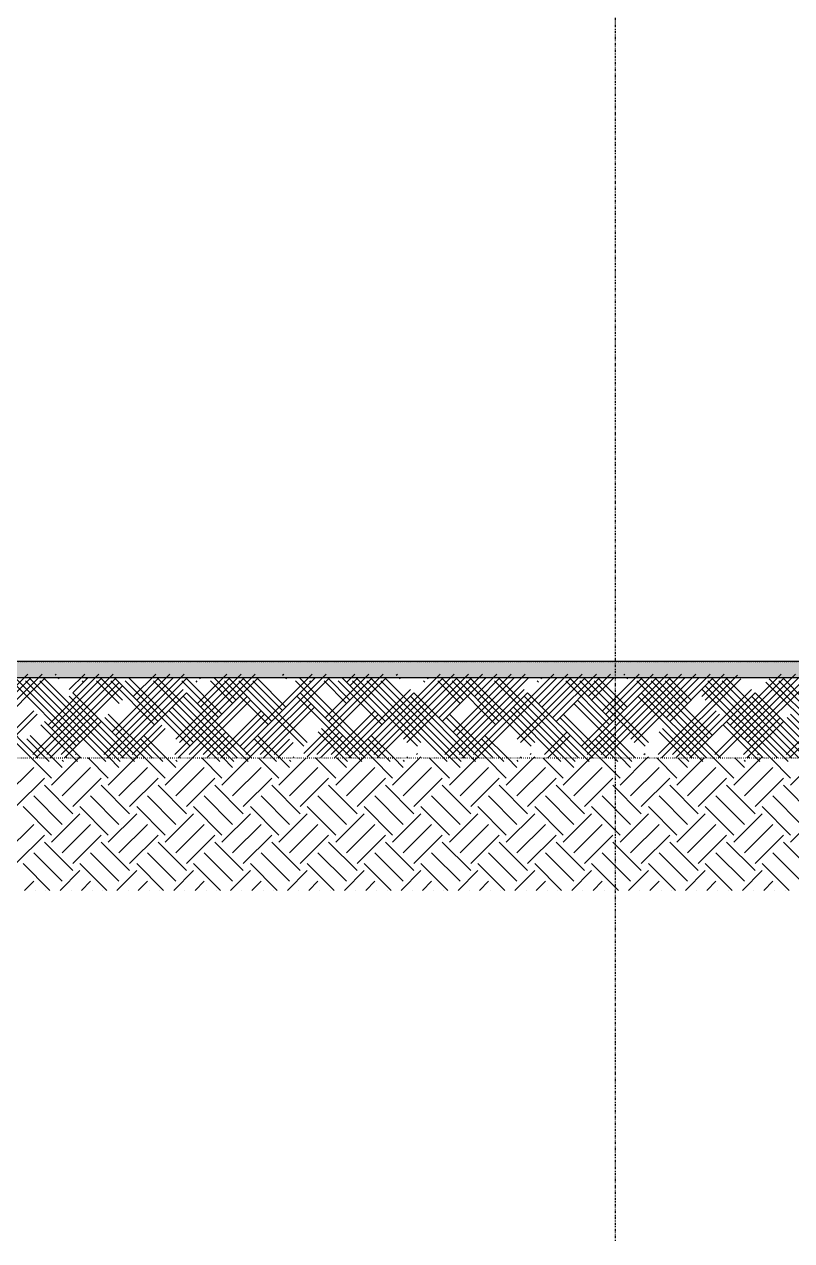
# Model space of a CAD drawing. Extents: x 37185 to 43130, y -8131 to -3926.
# Drawn here: x 41730.1 to 41889.1, y -6361.7 to -6109.7 of the extents above; entities that cross this region are included whole.
import ezdxf

# ---------------------------------------------------------------- set-up
doc = ezdxf.new("R2010")
doc.units = 0
doc.header["$MEASUREMENT"] = 0
doc.linetypes.add('ESTILO_TQS_0002', pattern=[0.4, 0.1, -0.3])
doc.linetypes.add('ESTILO_TQS_0004', pattern=[1.12, 0.5, -0.2, 0.01, -0.2, 0.01, -0.2])
for name, color, linetype in [('36', 253, 'CONTINUOUS'), ('47', 15, 'CONTINUOUS'), ('67', 7, 'CONTINUOUS'), ('70', 160, 'CONTINUOUS'), ('96', 252, 'CONTINUOUS')]:
    doc.layers.add(name, color=color, linetype=linetype)

msp = doc.modelspace()

# ---------------------------------------------------------------- linework, layer by layer
at = {"layer": '36', "linetype": 'Continuous'}
for p, q in [((41717.31, -6260.76), (41733.75, -6244.33)), ((41721.73, -6253.4), (41730.8, -6244.33)), ((41731.82, -6260.99), (41748.48, -6244.33)), ((41734.99, -6254.87), (41745.53, -6244.33)), ((41736.47, -6244.56), (41736.7, -6244.33)), ((41739.41, -6247.51), (41742.59, -6244.33)), ((41746.55, -6260.99), (41763.21, -6244.33)), ((41748.25, -6256.34), (41760.27, -6244.33)), ((41752.67, -6248.98), (41757.32, -6244.33)), ((41761.28, -6260.99), (41777.94, -6244.33)), ((41761.51, -6257.82), (41775, -6244.33)), ((41765.93, -6250.45), (41772.05, -6244.33)), ((41774.77, -6259.29), (41789.73, -6244.33)), ((41776.01, -6260.99), (41792.67, -6244.33)), ((41783.61, -6244.56), (41783.84, -6244.33)), ((41788.02, -6260.76), (41804.46, -6244.33)), ((41792.44, -6253.4), (41801.51, -6244.33)), ((41796.86, -6246.03), (41798.57, -6244.33)), ((41799.58, -6260.99), (41816.25, -6244.33)), ((41802.53, -6260.99), (41819.19, -6244.33)), ((41807.18, -6244.56), (41807.41, -6244.33)), ((41808.65, -6257.82), (41822.14, -6244.33)), ((41816.01, -6253.4), (41825.08, -6244.33)), ((41817.26, -6260.99), (41833.92, -6244.33)), ((41818.96, -6256.34), (41830.98, -6244.33)), ((41823.15, -6260.99), (41839.82, -6244.33)), ((41823.38, -6248.98), (41828.03, -6244.33)), ((41832.22, -6257.82), (41845.71, -6244.33)), ((41836.64, -6250.45), (41842.76, -6244.33)), ((41839.58, -6253.4), (41848.65, -6244.33)), ((41845.48, -6259.29), (41860.44, -6244.33)), ((41846.72, -6260.99), (41863.39, -6244.33)), ((41846.95, -6248.98), (41851.6, -6244.33)), ((41849.67, -6260.99), (41866.33, -6244.33)), ((41849.9, -6251.93), (41857.49, -6244.33)), ((41854.32, -6244.56), (41854.55, -6244.33)), ((41855.79, -6257.82), (41869.28, -6244.33)), ((41863.15, -6253.4), (41872.22, -6244.33)), ((41870.52, -6248.98), (41875.17, -6244.33)), ((41873.24, -6260.99), (41889.9, -6244.33)), ((41876.41, -6254.87), (41886.96, -6244.33)), ((41879.36, -6257.82), (41892.85, -6244.33)), ((41887.97, -6260.99), (41904.63, -6244.33)), ((41732.27, -6262.41), (41715.61, -6245.74)), ((41732.98, -6261.7), (41716.32, -6245.04)), ((41718.02, -6261.47), (41734.46, -6245.04)), ((41722.44, -6254.11), (41731.51, -6245.04)), ((41740.88, -6259.23), (41727.4, -6245.74)), ((41741.59, -6258.52), (41728.1, -6245.04)), ((41747, -6262.41), (41730.34, -6245.74)), ((41747.71, -6261.7), (41731.05, -6245.04)), ((41732.52, -6261.7), (41749.19, -6245.04)), ((41749.95, -6262.41), (41733.29, -6245.74)), ((41750.66, -6261.7), (41734, -6245.04)), ((41734.76, -6260.99), (41749.72, -6246.03)), ((41735.47, -6261.7), (41750.43, -6246.74)), ((41735.7, -6255.58), (41746.24, -6245.04)), ((41737.17, -6245.27), (41737.4, -6245.04)), ((41740.12, -6248.21), (41743.3, -6245.04)), ((41742.36, -6245.97), (41742.13, -6245.74)), ((41743.06, -6245.27), (41742.83, -6245.04)), ((41749.72, -6250.39), (41745.07, -6245.74)), ((41750.43, -6249.69), (41745.78, -6245.04)), ((41747.26, -6261.7), (41763.92, -6245.04)), ((41757.09, -6254.81), (41748.02, -6245.74)), ((41757.8, -6254.11), (41748.73, -6245.04)), ((41748.96, -6257.05), (41760.97, -6245.04)), ((41764.45, -6259.23), (41750.97, -6245.74)), ((41765.16, -6258.52), (41751.67, -6245.04)), ((41753.38, -6249.69), (41758.03, -6245.04)), ((41773.52, -6262.41), (41756.86, -6245.74)), ((41774.23, -6261.7), (41757.57, -6245.04)), ((41761.99, -6261.7), (41778.65, -6245.04)), ((41762.22, -6258.52), (41775.7, -6245.04)), ((41770.35, -6253.34), (41762.75, -6245.74)), ((41771.05, -6252.63), (41763.46, -6245.04)), ((41765.93, -6245.97), (41765.7, -6245.74)), ((41766.63, -6245.27), (41766.4, -6245.04)), ((41766.63, -6251.16), (41772.76, -6245.04)), ((41773.29, -6250.39), (41768.64, -6245.74)), ((41774, -6249.69), (41769.35, -6245.04)), ((41780.66, -6254.81), (41771.59, -6245.74)), ((41781.37, -6254.11), (41772.3, -6245.04)), ((41788.02, -6259.23), (41774.54, -6245.74)), ((41788.73, -6258.52), (41775.24, -6245.04)), ((41775.47, -6260), (41790.44, -6245.04)), ((41776.72, -6261.7), (41793.38, -6245.04)), ((41783.61, -6251.87), (41777.48, -6245.74)), ((41784.31, -6251.16), (41778.19, -6245.04)), ((41784.31, -6245.27), (41784.54, -6245.04)), ((41802.98, -6262.41), (41786.32, -6245.74)), ((41803.69, -6261.7), (41787.03, -6245.04)), ((41788.73, -6261.47), (41805.17, -6245.04)), ((41789.5, -6245.97), (41789.27, -6245.74)), ((41790.21, -6245.27), (41789.97, -6245.04)), ((41796.86, -6250.39), (41792.21, -6245.74)), ((41797.57, -6249.69), (41792.92, -6245.04)), ((41793.15, -6254.11), (41802.22, -6245.04)), ((41804.23, -6254.81), (41795.16, -6245.74)), ((41804.94, -6254.11), (41795.87, -6245.04)), ((41797.57, -6246.74), (41799.27, -6245.04)), ((41811.6, -6259.23), (41798.11, -6245.74)), ((41812.3, -6258.52), (41798.81, -6245.04)), ((41800.29, -6261.7), (41816.95, -6245.04)), ((41817.72, -6262.41), (41801.05, -6245.74)), ((41818.42, -6261.7), (41801.76, -6245.04)), ((41803.24, -6261.7), (41819.9, -6245.04)), ((41820.66, -6262.41), (41804, -6245.74)), ((41821.37, -6261.7), (41804.71, -6245.04)), ((41807.88, -6245.27), (41808.11, -6245.04)), ((41809.36, -6258.52), (41822.84, -6245.04)), ((41813.07, -6245.97), (41812.84, -6245.74)), ((41813.78, -6245.27), (41813.54, -6245.04)), ((41820.43, -6250.39), (41815.78, -6245.74)), ((41821.14, -6249.69), (41816.49, -6245.04)), ((41816.72, -6254.11), (41825.79, -6245.04)), ((41817.97, -6261.7), (41834.63, -6245.04)), ((41827.8, -6254.81), (41818.73, -6245.74)), ((41828.51, -6254.11), (41819.44, -6245.04)), ((41819.67, -6257.05), (41831.68, -6245.04)), ((41835.17, -6259.23), (41821.68, -6245.74)), ((41835.87, -6258.52), (41822.38, -6245.04)), ((41823.86, -6261.7), (41840.52, -6245.04)), ((41824.09, -6249.69), (41828.74, -6245.04)), ((41844.23, -6262.41), (41827.57, -6245.74)), ((41844.94, -6261.7), (41828.28, -6245.04)), ((41832.93, -6258.52), (41846.42, -6245.04)), ((41836.64, -6245.97), (41836.41, -6245.74)), ((41837.35, -6245.27), (41837.12, -6245.04)), ((41837.35, -6251.16), (41843.47, -6245.04)), ((41840.29, -6254.11), (41849.36, -6245.04)), ((41851.37, -6254.81), (41842.3, -6245.74)), ((41852.08, -6254.11), (41843.01, -6245.04)), ((41858.74, -6259.23), (41845.25, -6245.74)), ((41859.44, -6258.52), (41845.95, -6245.04)), ((41846.18, -6260), (41861.15, -6245.04)), ((41847.43, -6261.7), (41864.09, -6245.04)), ((41847.66, -6249.69), (41852.31, -6245.04)), ((41854.32, -6251.87), (41848.19, -6245.74)), ((41855.02, -6251.16), (41848.9, -6245.04)), ((41850.38, -6261.7), (41867.04, -6245.04)), ((41850.6, -6252.63), (41858.2, -6245.04)), ((41855.02, -6245.27), (41855.25, -6245.04)), ((41856.5, -6258.52), (41869.99, -6245.04)), ((41873.69, -6262.41), (41857.03, -6245.74)), ((41874.4, -6261.7), (41857.74, -6245.04)), ((41871.99, -6257.76), (41859.98, -6245.74)), ((41872.7, -6257.05), (41860.69, -6245.04)), ((41861.45, -6260.99), (41877.89, -6244.56)), ((41862.16, -6261.7), (41878.59, -6245.27)), ((41867.57, -6250.39), (41862.92, -6245.74)), ((41868.28, -6249.69), (41863.63, -6245.04)), ((41863.86, -6254.11), (41872.93, -6245.04)), ((41871.23, -6249.69), (41875.88, -6245.04)), ((41886.19, -6261.7), (41871.23, -6246.74)), ((41888.43, -6262.41), (41871.76, -6245.74)), ((41889.13, -6261.7), (41872.47, -6245.04)), ((41873.95, -6261.7), (41890.61, -6245.04)), ((41891.37, -6262.41), (41874.71, -6245.74)), ((41892.08, -6261.7), (41875.42, -6245.04)), ((41877.12, -6255.58), (41887.66, -6245.04)), ((41880.07, -6258.52), (41893.56, -6245.04)), ((41900.21, -6262.41), (41883.78, -6245.97)), ((41900.92, -6261.7), (41884.49, -6245.27)), ((41891.14, -6250.39), (41886.49, -6245.74)), ((41891.85, -6249.69), (41887.2, -6245.04)), ((41888.68, -6261.7), (41905.34, -6245.04)), ((41752.9, -6262.41), (41739.41, -6248.92)), ((41753.6, -6261.7), (41740.12, -6248.21)), ((41749.5, -6260.99), (41762.98, -6247.51)), ((41750.2, -6261.7), (41763.69, -6248.21)), ((41776.47, -6262.41), (41762.98, -6248.92)), ((41777.17, -6261.7), (41763.69, -6248.21)), ((41764.23, -6260.99), (41776.24, -6248.98)), ((41800.04, -6262.41), (41786.55, -6248.92)), ((41800.75, -6261.7), (41787.26, -6248.21)), ((41796.64, -6260.99), (41810.12, -6247.51)), ((41797.34, -6261.7), (41810.83, -6248.21)), ((41823.61, -6262.41), (41810.12, -6248.92)), ((41824.32, -6261.7), (41810.83, -6248.21)), ((41820.21, -6260.99), (41833.69, -6247.51)), ((41820.91, -6261.7), (41834.4, -6248.21)), ((41847.18, -6262.41), (41833.69, -6248.92)), ((41847.89, -6261.7), (41834.4, -6248.21)), ((41870.75, -6262.41), (41857.26, -6248.92)), ((41871.46, -6261.7), (41857.97, -6248.21)), ((41867.35, -6260.99), (41880.83, -6247.51)), ((41868.05, -6261.7), (41881.54, -6248.21)), ((41885.48, -6262.41), (41870.52, -6247.45)), ((41894.32, -6262.41), (41880.83, -6248.92)), ((41895.03, -6261.7), (41881.54, -6248.21)), ((41722.98, -6260.99), (41732.05, -6251.93)), ((41770.58, -6262.41), (41760.04, -6251.87)), ((41771.28, -6261.7), (41760.74, -6251.16)), ((41764.93, -6261.7), (41776.95, -6249.69)), ((41770.12, -6260.99), (41779.19, -6251.93)), ((41778.96, -6260.99), (41789.5, -6250.45)), ((41779.67, -6261.7), (41790.21, -6251.16)), ((41793.69, -6260.99), (41802.76, -6251.93)), ((41841.29, -6262.41), (41830.75, -6251.87)), ((41841.99, -6261.7), (41831.45, -6251.16)), ((41856.02, -6262.41), (41844, -6250.39)), ((41856.72, -6261.7), (41844.71, -6249.69)), ((41864.4, -6260.99), (41873.47, -6251.93)), ((41723.69, -6261.7), (41732.75, -6252.63)), ((41741.82, -6261.7), (41734.23, -6254.11)), ((41737.71, -6260.99), (41745.3, -6253.4)), ((41738.42, -6261.7), (41746.01, -6254.11)), ((41755.84, -6262.41), (41746.78, -6253.34)), ((41756.55, -6261.7), (41747.48, -6252.63)), ((41770.83, -6261.7), (41779.89, -6252.63)), ((41794.4, -6261.7), (41803.46, -6252.63)), ((41826.55, -6262.41), (41817.49, -6253.34)), ((41827.26, -6261.7), (41818.19, -6252.63)), ((41850.12, -6262.41), (41841.06, -6253.34)), ((41850.83, -6261.7), (41841.77, -6252.63)), ((41865.11, -6261.7), (41874.17, -6252.63)), ((41883.24, -6261.7), (41875.65, -6254.11)), ((41879.13, -6260.99), (41886.73, -6253.4)), ((41879.84, -6261.7), (41887.43, -6254.11)), ((41897.27, -6262.41), (41888.2, -6253.34)), ((41897.97, -6261.7), (41888.91, -6252.63)), ((41735.93, -6261.7), (41731.28, -6257.05)), ((41741.11, -6262.41), (41733.52, -6254.81)), ((41752.44, -6260.99), (41758.56, -6254.87)), ((41753.15, -6261.7), (41759.27, -6255.58)), ((41759.5, -6261.7), (41754.85, -6257.05)), ((41767.17, -6260.99), (41771.82, -6256.34)), ((41767.88, -6261.7), (41772.53, -6257.05)), ((41783.07, -6261.7), (41778.42, -6257.05)), ((41790.74, -6260.99), (41795.39, -6256.34)), ((41797.09, -6262.41), (41790.97, -6256.29)), ((41791.45, -6261.7), (41796.1, -6257.05)), ((41797.8, -6261.7), (41791.68, -6255.58)), ((41806.64, -6261.7), (41801.99, -6257.05)), ((41830.21, -6261.7), (41825.56, -6257.05)), ((41837.88, -6260.99), (41842.53, -6256.34)), ((41838.59, -6261.7), (41843.24, -6257.05)), ((41853.78, -6261.7), (41849.13, -6257.05)), ((41867.8, -6262.41), (41861.68, -6256.29)), ((41868.51, -6261.7), (41862.39, -6255.58)), ((41882.53, -6262.41), (41874.94, -6254.81)), ((41735.22, -6262.41), (41730.57, -6257.76)), ((41758.79, -6262.41), (41754.14, -6257.76)), ((41782.36, -6262.41), (41777.71, -6257.76)), ((41781.9, -6260.99), (41785.08, -6257.82)), ((41782.61, -6261.7), (41785.79, -6258.52)), ((41805.93, -6262.41), (41801.28, -6257.76)), ((41829.5, -6262.41), (41824.85, -6257.76)), ((41853.07, -6262.41), (41848.42, -6257.76)), ((41738.17, -6262.41), (41737.94, -6262.18)), ((41738.87, -6261.7), (41738.65, -6261.47)), ((41740.66, -6260.99), (41740.88, -6260.76)), ((41741.36, -6261.7), (41741.59, -6261.47)), ((41744.31, -6261.7), (41744.31, -6261.7)), ((41744.31, -6261.7), (41744.31, -6261.7)), ((41744.77, -6261.7), (41744.77, -6261.7)), ((41744.77, -6261.7), (41744.77, -6261.7)), ((41756.09, -6261.7), (41756.09, -6261.7)), ((41756.09, -6261.7), (41756.09, -6261.7)), ((41759.04, -6261.7), (41759.04, -6261.7)), ((41759.04, -6261.7), (41759.04, -6261.7)), ((41761.74, -6262.41), (41761.51, -6262.18)), ((41762.44, -6261.7), (41762.22, -6261.47)), ((41765.39, -6261.7), (41765.39, -6261.7)), ((41765.39, -6261.7), (41765.39, -6261.7)), ((41768.34, -6261.7), (41768.34, -6261.7)), ((41768.34, -6261.7), (41768.34, -6261.7)), ((41773.77, -6261.7), (41773.77, -6261.7)), ((41773.77, -6261.7), (41773.77, -6261.7)), ((41780.12, -6261.7), (41780.12, -6261.7)), ((41780.12, -6261.7), (41780.12, -6261.7)), ((41785.31, -6262.41), (41785.08, -6262.18)), ((41785.56, -6261.7), (41785.56, -6261.7)), ((41785.56, -6261.7), (41785.56, -6261.7)), ((41786.01, -6261.7), (41785.79, -6261.47)), ((41788.5, -6261.7), (41788.5, -6261.7)), ((41788.5, -6261.7), (41788.5, -6261.7)), ((41788.96, -6261.7), (41788.96, -6261.7)), ((41788.96, -6261.7), (41788.96, -6261.7)), ((41791.91, -6261.7), (41791.91, -6261.7)), ((41791.91, -6261.7), (41791.91, -6261.7)), ((41794.85, -6261.7), (41794.85, -6261.7)), ((41794.85, -6261.7), (41794.85, -6261.7)), ((41806.18, -6261.7), (41806.18, -6261.7)), ((41806.18, -6261.7), (41806.18, -6261.7)), ((41808.88, -6262.41), (41808.65, -6262.18)), ((41809.13, -6261.7), (41809.13, -6261.7)), ((41809.13, -6261.7), (41809.13, -6261.7)), ((41809.58, -6261.7), (41809.36, -6261.47)), ((41811.37, -6260.99), (41811.6, -6260.76)), ((41812.07, -6261.7), (41812.3, -6261.47)), ((41812.53, -6261.7), (41812.53, -6261.7)), ((41812.53, -6261.7), (41812.53, -6261.7)), ((41815.02, -6261.7), (41815.02, -6261.7)), ((41815.02, -6261.7), (41815.02, -6261.7)), ((41815.48, -6261.7), (41815.48, -6261.7)), ((41815.48, -6261.7), (41815.48, -6261.7)), ((41826.81, -6261.7), (41826.81, -6261.7)), ((41826.81, -6261.7), (41826.81, -6261.7)), ((41829.75, -6261.7), (41829.75, -6261.7)), ((41829.75, -6261.7), (41829.75, -6261.7)), ((41832.45, -6262.41), (41832.22, -6262.18)), ((41832.7, -6261.7), (41832.7, -6261.7)), ((41832.7, -6261.7), (41832.7, -6261.7)), ((41833.15, -6261.7), (41832.93, -6261.47)), ((41834.94, -6260.99), (41835.17, -6260.76)), ((41835.64, -6261.7), (41835.87, -6261.47)), ((41836.1, -6261.7), (41836.1, -6261.7)), ((41836.1, -6261.7), (41836.1, -6261.7)), ((41839.05, -6261.7), (41839.05, -6261.7)), ((41839.05, -6261.7), (41839.05, -6261.7)), ((41841.54, -6261.7), (41841.54, -6261.7)), ((41841.54, -6261.7), (41841.54, -6261.7)), ((41844.48, -6261.7), (41844.48, -6261.7)), ((41844.48, -6261.7), (41844.48, -6261.7)), ((41853.32, -6261.7), (41853.32, -6261.7)), ((41853.32, -6261.7), (41853.32, -6261.7)), ((41856.27, -6261.7), (41856.27, -6261.7)), ((41856.27, -6261.7), (41856.27, -6261.7)), ((41858.51, -6260.99), (41858.74, -6260.76)), ((41859.21, -6261.7), (41859.44, -6261.47)), ((41859.67, -6261.7), (41859.67, -6261.7)), ((41859.67, -6261.7), (41859.67, -6261.7)), ((41862.62, -6261.7), (41862.62, -6261.7)), ((41862.62, -6261.7), (41862.62, -6261.7)), ((41865.56, -6261.7), (41865.56, -6261.7)), ((41865.56, -6261.7), (41865.56, -6261.7)), ((41871, -6261.7), (41871, -6261.7)), ((41871, -6261.7), (41871, -6261.7)), ((41876.89, -6261.7), (41876.89, -6261.7)), ((41876.89, -6261.7), (41876.89, -6261.7)), ((41877.35, -6261.7), (41877.35, -6261.7)), ((41877.35, -6261.7), (41877.35, -6261.7)), ((41879.59, -6262.41), (41879.36, -6262.18)), ((41880.29, -6261.7), (41880.07, -6261.47)), ((41882.08, -6260.99), (41882.31, -6260.76)), ((41882.78, -6261.7), (41883.01, -6261.47)), ((41885.73, -6261.7), (41885.73, -6261.7)), ((41885.73, -6261.7), (41885.73, -6261.7))]:
    msp.add_line(p, q, dxfattribs=at)
at = {"layer": '47', "linetype": 'Continuous'}
for p, q in [((41735.7, -6265.89), (41731.51, -6261.7)), ((41735.7, -6267.36), (41741.36, -6261.7)), ((41737.91, -6263.68), (41735.93, -6261.7)), ((41747.48, -6265.89), (41743.3, -6261.7)), ((41747.48, -6267.36), (41753.15, -6261.7)), ((41749.69, -6263.68), (41747.72, -6261.7)), ((41759.27, -6265.89), (41755.08, -6261.7)), ((41759.27, -6267.36), (41764.93, -6261.7)), ((41761.48, -6263.68), (41759.5, -6261.7)), ((41771.05, -6265.89), (41766.87, -6261.7)), ((41771.05, -6267.36), (41776.72, -6261.7)), ((41773.26, -6263.68), (41771.29, -6261.7)), ((41782.84, -6265.89), (41778.65, -6261.7)), ((41782.84, -6267.36), (41788.5, -6261.7)), ((41785.05, -6263.68), (41783.07, -6261.7)), ((41794.62, -6265.89), (41790.44, -6261.7)), ((41794.62, -6267.36), (41800.29, -6261.7)), ((41796.83, -6263.68), (41794.86, -6261.7)), ((41806.41, -6265.89), (41802.22, -6261.7)), ((41806.41, -6267.36), (41812.07, -6261.7)), ((41808.62, -6263.68), (41806.64, -6261.7)), ((41818.19, -6265.89), (41814.01, -6261.7)), ((41818.19, -6267.36), (41823.86, -6261.7)), ((41820.4, -6263.68), (41818.43, -6261.7)), ((41829.98, -6265.89), (41825.79, -6261.7)), ((41829.98, -6267.36), (41835.64, -6261.7)), ((41832.19, -6263.68), (41830.21, -6261.7)), ((41841.77, -6265.89), (41837.58, -6261.7)), ((41841.77, -6267.36), (41847.43, -6261.7)), ((41843.97, -6263.68), (41842, -6261.7)), ((41853.55, -6265.89), (41849.36, -6261.7)), ((41853.55, -6267.36), (41859.21, -6261.7)), ((41855.76, -6263.68), (41853.78, -6261.7)), ((41865.34, -6265.89), (41861.15, -6261.7)), ((41865.34, -6267.36), (41871, -6261.7)), ((41867.54, -6263.68), (41865.57, -6261.7)), ((41877.12, -6265.89), (41872.93, -6261.7)), ((41877.12, -6267.36), (41882.78, -6261.7)), ((41879.33, -6263.68), (41877.35, -6261.7)), ((41888.91, -6265.89), (41884.72, -6261.7)), ((41888.91, -6267.36), (41894.57, -6261.7)), ((41726.12, -6269.57), (41732.02, -6263.68)), ((41737.91, -6269.57), (41743.8, -6263.68)), ((41749.69, -6269.57), (41755.59, -6263.68)), ((41761.48, -6269.57), (41767.37, -6263.68)), ((41773.26, -6269.57), (41779.16, -6263.68)), ((41785.05, -6269.57), (41790.94, -6263.68)), ((41796.83, -6269.57), (41802.73, -6263.68)), ((41808.62, -6269.57), (41814.51, -6263.68)), ((41820.4, -6269.57), (41826.3, -6263.68)), ((41832.19, -6269.57), (41838.08, -6263.68)), ((41843.97, -6269.57), (41849.87, -6263.68)), ((41855.76, -6269.57), (41861.65, -6263.68)), ((41867.54, -6269.57), (41873.44, -6263.68)), ((41879.33, -6269.57), (41885.22, -6263.68)), ((41728.33, -6271.78), (41734.23, -6265.89)), ((41740.12, -6271.78), (41746.01, -6265.89)), ((41751.9, -6271.78), (41757.8, -6265.89)), ((41763.69, -6271.78), (41769.58, -6265.89)), ((41775.47, -6271.78), (41781.37, -6265.89)), ((41787.26, -6271.78), (41793.15, -6265.89)), ((41799.04, -6271.78), (41804.94, -6265.89)), ((41810.83, -6271.78), (41816.72, -6265.89)), ((41822.61, -6271.78), (41828.51, -6265.89)), ((41834.4, -6271.78), (41840.29, -6265.89)), ((41846.18, -6271.78), (41852.08, -6265.89)), ((41857.97, -6271.78), (41863.86, -6265.89)), ((41869.75, -6271.78), (41875.65, -6265.89)), ((41881.54, -6271.78), (41887.43, -6265.89)), ((41737.91, -6275.47), (41732.02, -6269.57)), ((41740.12, -6273.26), (41734.23, -6267.36)), ((41749.69, -6275.47), (41743.8, -6269.57)), ((41751.9, -6273.26), (41746.01, -6267.36)), ((41761.48, -6275.47), (41755.59, -6269.57)), ((41763.69, -6273.26), (41757.8, -6267.36)), ((41773.26, -6275.47), (41767.37, -6269.57)), ((41775.47, -6273.26), (41769.58, -6267.36)), ((41785.05, -6275.47), (41779.16, -6269.57)), ((41787.26, -6273.26), (41781.37, -6267.36)), ((41796.83, -6275.47), (41790.94, -6269.57)), ((41799.04, -6273.26), (41793.15, -6267.36)), ((41808.62, -6275.47), (41802.73, -6269.57)), ((41810.83, -6273.26), (41804.94, -6267.36)), ((41820.4, -6275.47), (41814.51, -6269.57)), ((41822.61, -6273.26), (41816.72, -6267.36)), ((41832.19, -6275.47), (41826.3, -6269.57)), ((41834.4, -6273.26), (41828.51, -6267.36)), ((41843.97, -6275.47), (41838.08, -6269.57)), ((41846.18, -6273.26), (41840.29, -6267.36)), ((41855.76, -6275.47), (41849.87, -6269.57)), ((41857.97, -6273.26), (41852.08, -6267.36)), ((41867.54, -6275.47), (41861.65, -6269.57)), ((41869.75, -6273.26), (41863.86, -6267.36)), ((41879.33, -6275.47), (41873.44, -6269.57)), ((41881.54, -6273.26), (41875.65, -6267.36)), ((41891.12, -6275.47), (41885.22, -6269.57)), ((41893.32, -6273.26), (41887.43, -6267.36)), ((41735.7, -6277.68), (41729.81, -6271.78)), ((41747.48, -6277.68), (41741.59, -6271.78)), ((41759.27, -6277.68), (41753.38, -6271.78)), ((41771.05, -6277.68), (41765.16, -6271.78)), ((41782.84, -6277.68), (41776.95, -6271.78)), ((41794.62, -6277.68), (41788.73, -6271.78)), ((41806.41, -6277.68), (41800.52, -6271.78)), ((41818.19, -6277.68), (41812.3, -6271.78)), ((41829.98, -6277.68), (41824.09, -6271.78)), ((41841.77, -6277.68), (41835.87, -6271.78)), ((41853.55, -6277.68), (41847.66, -6271.78)), ((41865.34, -6277.68), (41859.44, -6271.78)), ((41877.12, -6277.68), (41871.23, -6271.78)), ((41888.91, -6277.68), (41883.01, -6271.78)), ((41735.7, -6279.15), (41741.59, -6273.26)), ((41747.48, -6279.15), (41753.38, -6273.26)), ((41759.27, -6279.15), (41765.16, -6273.26)), ((41771.05, -6279.15), (41776.95, -6273.26)), ((41782.84, -6279.15), (41788.73, -6273.26)), ((41794.62, -6279.15), (41800.52, -6273.26)), ((41806.41, -6279.15), (41812.3, -6273.26)), ((41818.19, -6279.15), (41824.09, -6273.26)), ((41829.98, -6279.15), (41835.87, -6273.26)), ((41841.77, -6279.15), (41847.66, -6273.26)), ((41853.55, -6279.15), (41859.44, -6273.26)), ((41865.34, -6279.15), (41871.23, -6273.26)), ((41877.12, -6279.15), (41883.01, -6273.26)), ((41888.91, -6279.15), (41894.8, -6273.26)), ((41726.12, -6281.36), (41732.02, -6275.47)), ((41737.91, -6281.36), (41743.8, -6275.47)), ((41749.69, -6281.36), (41755.59, -6275.47)), ((41761.48, -6281.36), (41767.37, -6275.47)), ((41773.26, -6281.36), (41779.16, -6275.47)), ((41785.05, -6281.36), (41790.94, -6275.47)), ((41796.83, -6281.36), (41802.73, -6275.47)), ((41808.62, -6281.36), (41814.51, -6275.47)), ((41820.4, -6281.36), (41826.3, -6275.47)), ((41832.19, -6281.36), (41838.08, -6275.47)), ((41843.97, -6281.36), (41849.87, -6275.47)), ((41855.76, -6281.36), (41861.65, -6275.47)), ((41867.54, -6281.36), (41873.44, -6275.47)), ((41879.33, -6281.36), (41885.22, -6275.47)), ((41728.33, -6283.57), (41734.23, -6277.68)), ((41740.12, -6285.04), (41734.23, -6279.15)), ((41740.12, -6283.57), (41746.01, -6277.68)), ((41751.9, -6285.04), (41746.01, -6279.15)), ((41751.9, -6283.57), (41757.8, -6277.68)), ((41763.69, -6285.04), (41757.8, -6279.15)), ((41763.69, -6283.57), (41769.58, -6277.68)), ((41775.47, -6285.04), (41769.58, -6279.15)), ((41775.47, -6283.57), (41781.37, -6277.68)), ((41787.26, -6285.04), (41781.37, -6279.15)), ((41787.26, -6283.57), (41793.15, -6277.68)), ((41799.04, -6285.04), (41793.15, -6279.15)), ((41799.04, -6283.57), (41804.94, -6277.68)), ((41810.83, -6285.04), (41804.94, -6279.15)), ((41810.83, -6283.57), (41816.72, -6277.68)), ((41822.61, -6285.04), (41816.72, -6279.15)), ((41822.61, -6283.57), (41828.51, -6277.68)), ((41834.4, -6285.04), (41828.51, -6279.15)), ((41834.4, -6283.57), (41840.29, -6277.68)), ((41846.18, -6285.04), (41840.29, -6279.15)), ((41846.18, -6283.57), (41852.08, -6277.68)), ((41857.97, -6285.04), (41852.08, -6279.15)), ((41857.97, -6283.57), (41863.86, -6277.68)), ((41869.75, -6285.04), (41863.86, -6279.15)), ((41869.75, -6283.57), (41875.65, -6277.68)), ((41881.54, -6285.04), (41875.65, -6279.15)), ((41881.54, -6283.57), (41887.43, -6277.68)), ((41893.32, -6285.04), (41887.43, -6279.15)), ((41737.91, -6287.25), (41732.02, -6281.36)), ((41749.69, -6287.25), (41743.8, -6281.36)), ((41761.48, -6287.25), (41755.59, -6281.36)), ((41773.26, -6287.25), (41767.37, -6281.36)), ((41785.05, -6287.25), (41779.16, -6281.36)), ((41796.83, -6287.25), (41790.94, -6281.36)), ((41808.62, -6287.25), (41802.73, -6281.36)), ((41820.4, -6287.25), (41814.51, -6281.36)), ((41832.19, -6287.25), (41826.3, -6281.36)), ((41843.97, -6287.25), (41838.08, -6281.36)), ((41855.76, -6287.25), (41849.87, -6281.36)), ((41867.54, -6287.25), (41861.65, -6281.36)), ((41879.33, -6287.25), (41873.44, -6281.36)), ((41891.12, -6287.25), (41885.22, -6281.36)), ((41735.38, -6289.14), (41729.81, -6283.57)), ((41747.16, -6289.14), (41741.59, -6283.57)), ((41758.95, -6289.14), (41753.38, -6283.57)), ((41770.73, -6289.14), (41765.16, -6283.57)), ((41782.52, -6289.14), (41776.95, -6283.57)), ((41794.3, -6289.14), (41788.73, -6283.57)), ((41806.09, -6289.14), (41800.52, -6283.57)), ((41817.88, -6289.14), (41812.3, -6283.57)), ((41829.66, -6289.14), (41824.09, -6283.57)), ((41841.45, -6289.14), (41835.87, -6283.57)), ((41853.23, -6289.14), (41847.66, -6283.57)), ((41865.02, -6289.14), (41859.44, -6283.57)), ((41876.8, -6289.14), (41871.23, -6283.57)), ((41888.59, -6289.14), (41883.01, -6283.57)), ((41730.13, -6289.14), (41732.02, -6287.25)), ((41737.49, -6289.14), (41741.59, -6285.04)), ((41741.91, -6289.14), (41743.8, -6287.25)), ((41749.28, -6289.14), (41753.38, -6285.04)), ((41753.7, -6289.14), (41755.59, -6287.25)), ((41761.06, -6289.14), (41765.16, -6285.04)), ((41765.48, -6289.14), (41767.37, -6287.25)), ((41772.85, -6289.14), (41776.95, -6285.04)), ((41777.27, -6289.14), (41779.16, -6287.25)), ((41784.63, -6289.14), (41788.73, -6285.04)), ((41789.05, -6289.14), (41790.94, -6287.25)), ((41796.42, -6289.14), (41800.52, -6285.04)), ((41800.84, -6289.14), (41802.73, -6287.25)), ((41808.2, -6289.14), (41812.3, -6285.04)), ((41812.62, -6289.14), (41814.51, -6287.25)), ((41819.99, -6289.14), (41824.09, -6285.04)), ((41824.41, -6289.14), (41826.3, -6287.25)), ((41831.77, -6289.14), (41835.87, -6285.04)), ((41836.19, -6289.14), (41838.08, -6287.25)), ((41843.56, -6289.14), (41847.66, -6285.04)), ((41847.98, -6289.14), (41849.87, -6287.25)), ((41855.34, -6289.14), (41859.44, -6285.04)), ((41859.76, -6289.14), (41861.65, -6287.25)), ((41867.13, -6289.14), (41871.23, -6285.04)), ((41871.55, -6289.14), (41873.44, -6287.25)), ((41878.91, -6289.14), (41883.01, -6285.04)), ((41883.33, -6289.14), (41885.22, -6287.25)), ((41732.43, -6289.14), (41732.43, -6289.14)), ((41734.55, -6289.14), (41734.55, -6289.14)), ((41739.8, -6289.14), (41739.8, -6289.14)), ((41744.22, -6289.14), (41744.22, -6289.14)), ((41746.33, -6289.14), (41746.33, -6289.14)), ((41751.58, -6289.14), (41751.58, -6289.14)), ((41756, -6289.14), (41756, -6289.14)), ((41758.12, -6289.14), (41758.12, -6289.14)), ((41763.37, -6289.14), (41763.37, -6289.14)), ((41767.79, -6289.14), (41767.79, -6289.14)), ((41769.9, -6289.14), (41769.9, -6289.14)), ((41775.15, -6289.14), (41775.15, -6289.14)), ((41779.57, -6289.14), (41779.57, -6289.14)), ((41781.69, -6289.14), (41781.69, -6289.14)), ((41786.94, -6289.14), (41786.94, -6289.14)), ((41791.36, -6289.14), (41791.36, -6289.14)), ((41793.47, -6289.14), (41793.47, -6289.14)), ((41798.72, -6289.14), (41798.72, -6289.14)), ((41803.14, -6289.14), (41803.14, -6289.14)), ((41805.26, -6289.14), (41805.26, -6289.14)), ((41810.51, -6289.14), (41810.51, -6289.14)), ((41814.93, -6289.14), (41814.93, -6289.14)), ((41817.04, -6289.14), (41817.04, -6289.14)), ((41822.29, -6289.14), (41822.29, -6289.14)), ((41826.71, -6289.14), (41826.71, -6289.14)), ((41828.83, -6289.14), (41828.83, -6289.14)), ((41834.08, -6289.14), (41834.08, -6289.14)), ((41838.5, -6289.14), (41838.5, -6289.14)), ((41840.61, -6289.14), (41840.61, -6289.14)), ((41845.86, -6289.14), (41845.86, -6289.14)), ((41850.28, -6289.14), (41850.28, -6289.14)), ((41852.4, -6289.14), (41852.4, -6289.14)), ((41857.65, -6289.14), (41857.65, -6289.14)), ((41862.07, -6289.14), (41862.07, -6289.14)), ((41864.18, -6289.14), (41864.18, -6289.14)), ((41869.43, -6289.14), (41869.43, -6289.14)), ((41873.85, -6289.14), (41873.85, -6289.14)), ((41875.97, -6289.14), (41875.97, -6289.14)), ((41881.22, -6289.14), (41881.22, -6289.14)), ((41885.64, -6289.14), (41885.64, -6289.14)), ((41887.75, -6289.14), (41887.75, -6289.14))]:
    msp.add_line(p, q, dxfattribs=at)
at = {"layer": '67', "linetype": 'ESTILO_TQS_0002'}
for p, q in [((40387.2, -6241.7), (42419.5, -6241.7)), ((40314.73, -6261.7), (42548.59, -6261.7))]:
    msp.add_line(p, q, dxfattribs=at)
at = {"layer": '70', "linetype": 'ESTILO_TQS_0004'}
msp.add_line((41852.53, -5399.92), (41852.53, -6361.7), dxfattribs=at)
at = {"layer": '96', "linetype": 'Continuous'}
msp.add_lwpolyline([(42155.86, -6241.7), (40387.2, -6241.7), (40387.2, -6245.04), (42155.86, -6245.04), (42155.86, -6241.7)], dxfattribs=at)
for points in [[(42155.86, -6241.7), (40387.2, -6241.7), (40387.2, -6245.04)], [(42155.86, -6241.7), (40387.2, -6245.04), (42155.86, -6245.04)]]:
    msp.add_solid(points, dxfattribs=at)

doc.saveas('drawing.dxf')
